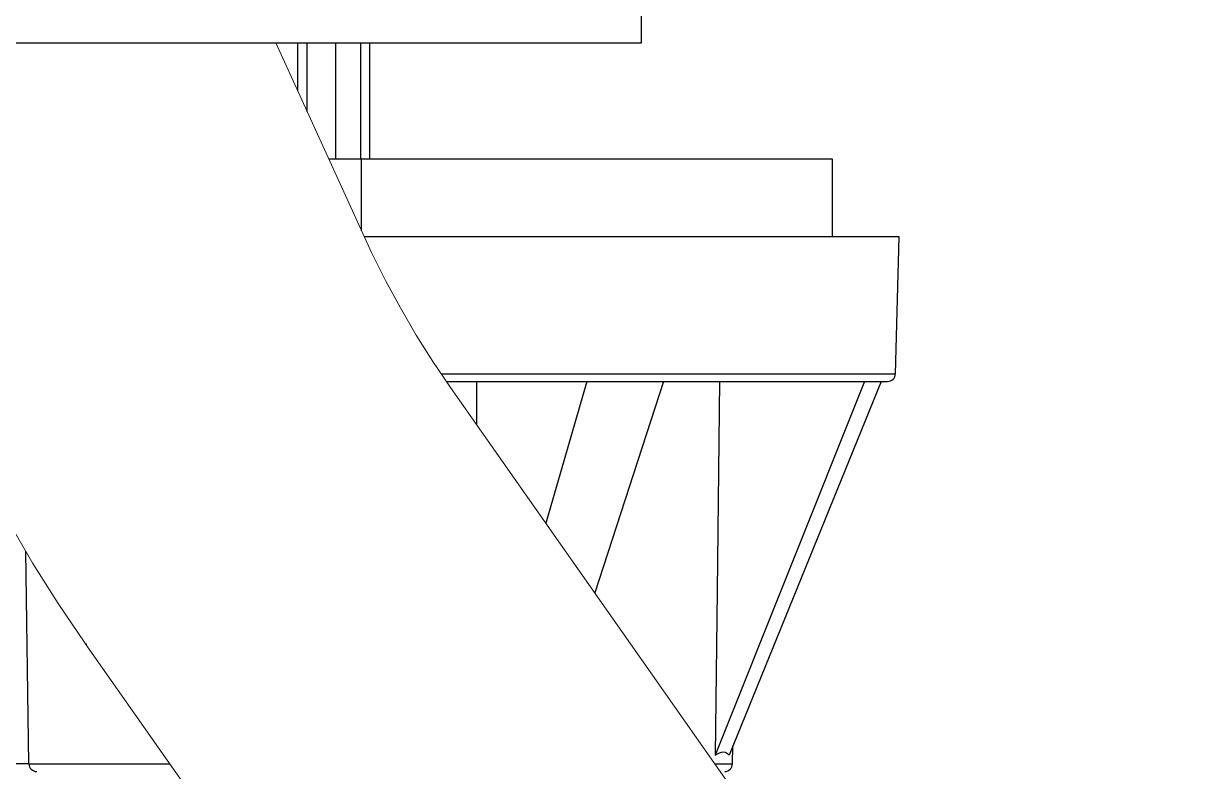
# Model space of a CAD drawing. Header units: millimetres. Extents: x 580 to 1174, y -1119 to -699.
# Drawn here: x 1001.26 to 1031.41, y -992.49 to -973.22 of the extents above; entities that cross this region are included whole.
import ezdxf

# ---------------------------------------------------------------- set-up
doc = ezdxf.new("R2010")
doc.units = ezdxf.units.MM
doc.header["$LTSCALE"] = 0.1
doc.layers.get('0').update_dxf_attribs({"lineweight": 13})

msp = doc.modelspace()

# ---------------------------------------------------------------- linework, layer by layer
at = {"color": 7, "linetype": 'Continuous', "lineweight": 25}
for p, q in [((1017.184, -973.72), (1017.184, -972.72)), ((996.184, -973.72), (1017.184, -973.72)), ((1008.332, -974.967), (1008.332, -973.72)), ((1008.573, -975.494), (1008.573, -973.72)), ((1009.305, -976.72), (1009.305, -973.72)), ((1009.955, -976.72), (1009.955, -973.72)), ((1010.184, -976.72), (1010.184, -973.72)), ((1009.972, -976.72), (1009.133, -976.72)), ((1009.972, -978.555), (1009.972, -976.72)), ((1022.107, -976.72), (1009.972, -976.72)), ((1022.107, -978.72), (1022.107, -976.72)), ((1023.821, -978.72), (1010.047, -978.72)), ((1023.729, -982.243), (1023.821, -978.72)), ((1012.023, -982.243), (1023.729, -982.243)), ((1012.155, -982.438), (1023.528, -982.438)), ((1015.778, -982.438), (1014.717, -986.088)), ((1017.753, -982.438), (1015.982, -987.888)), ((1022.93, -982.438), (1019.082, -992.066)), ((1023.359, -982.438), (1019.44, -992.066)), ((1001.398, -992.29), (1001.322, -986.815)), ((1019.529, -992.291), (1019.537, -991.828)), ((1001.398, -992.29), (1005.028, -992.29)), ((1019.077, -992.291), (1019.529, -992.291))]:
    msp.add_line(p, q, dxfattribs=at)
for p, q in [((1007.762, -973.72), (1010.228, -979.117)), ((1010.228, -979.117), (1010.588, -979.839)), ((1010.588, -979.839), (1010.972, -980.549)), ((1010.972, -980.549), (1011.379, -981.246)), ((1011.379, -981.246), (1011.81, -981.929)), ((1011.81, -981.929), (1012.263, -982.597)), ((1012.263, -982.597), (1031.412, -1009.841)), ((1000.89, -986.072), (1001.503, -987.128)), ((1001.503, -987.128), (1002.153, -988.161)), ((1002.153, -988.161), (1002.837, -989.172)), ((1002.843, -989.168), (1002.843, -989.173)), ((1002.843, -989.173), (1002.844, -989.178)), ((1002.844, -989.178), (1002.845, -989.183)), ((1002.845, -989.183), (1002.847, -989.187)), ((1002.847, -989.187), (1002.85, -989.191)), ((1002.849, -989.189), (1021.978, -1016.404)), ((1002.85, -989.191), (1002.853, -989.194)), ((1002.853, -989.194), (1002.857, -989.197)), ((1002.857, -989.197), (1002.862, -989.2)), ((1002.862, -989.2), (1002.867, -989.202)), ((1002.867, -989.202), (1002.873, -989.204)), ((1002.873, -989.204), (1002.879, -989.205)), ((1002.879, -989.205), (1002.886, -989.206)), ((1002.886, -989.206), (1002.894, -989.206))]:
    msp.add_line(p, q)
at = {"color": 7, "linetype": 'Continuous', "lineweight": 25, "flags": 128}
for points in [[(1012.93, -982.438), (1012.936, -983.554)], [(1019.198, -982.438), (1019.134, -987.83), (1019.082, -992.066)]]:
    msp.add_lwpolyline(points, dxfattribs=at)
at = {"color": 7, "linetype": 'Continuous', "lineweight": 25}
for centre, start, end in [((1023.528, -982.237), 270, 358.5), ((1001.599, -992.287), 180.8, 270), ((1019.328, -992.287), 270, 359)]:
    msp.add_arc(centre, 0.201, start, end, dxfattribs=at)
for points, knots in [([(1019.082, -992.066), (1019.159, -992.022), (1019.314, -991.936), (1019.398, -992.022), (1019.44, -992.066)], [0, 0, 0, 0, 0.5, 1, 1, 1, 1]), ([(1001.398, -992.29), (1001.382, -992.29), (1001.348, -992.291), (1001.088, -992.291), (1000.707, -992.291), (1000.384, -992.29), (1000.222, -992.29)], [0, 0, 0, 0, 0.250088, 0.50011, 0.750078, 1, 1, 1, 1])]:
    msp.add_open_spline(points, degree=3, knots=knots, dxfattribs=at)

doc.saveas('drawing.dxf')
